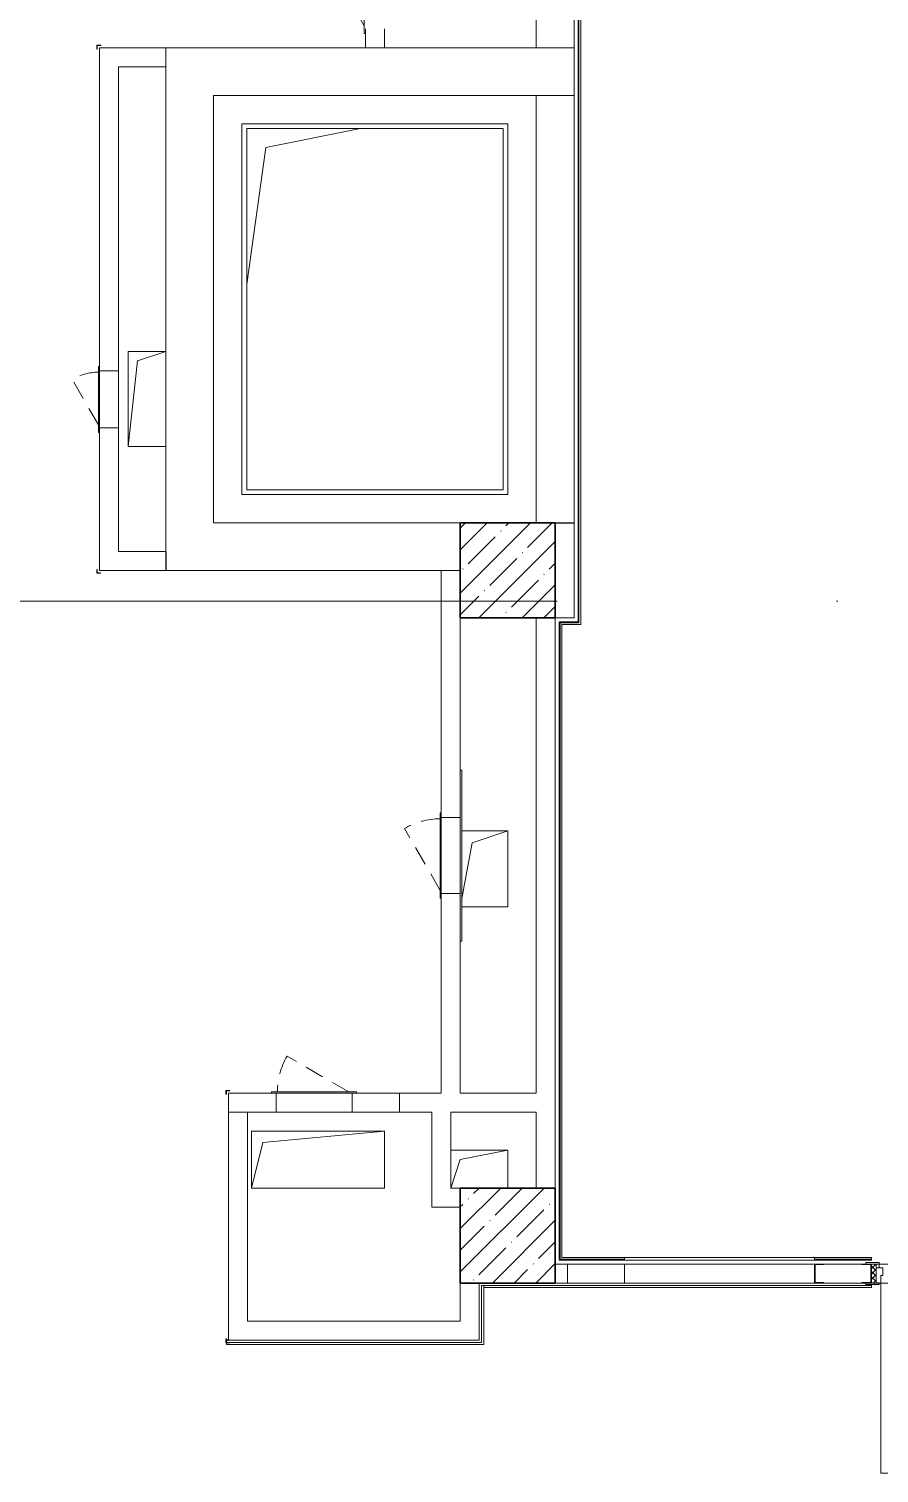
# Model space of a CAD drawing. Header units: millimetres. Extents: x 5993 to 95364, y 94667 to 143522.
# Drawn here: x 48387 to 48751, y 118224 to 118842 of the extents above; entities that cross this region are included whole.
import ezdxf

# ---------------------------------------------------------------- set-up
doc = ezdxf.new("R2010")
doc.units = ezdxf.units.MM
for name, pattern in [('200_ШТРИХ_ш1п0_6_', [160, 100, -60]), ('50_200_ШТРИХ_1Т_ш5_п1_п1_', [1400, 1000, -200, 0, -200]), ('Штрих короткий', [300, 150, -150])]:
    doc.linetypes.add(name, pattern=pattern)
for name, color, linetype, lineweight in [('0-2', 7, 'Continuous', 9), ('S-GRID-____-OTLN-1', 7, '50_200_ШТРИХ_1Т_ш5_п1_п1_', 9), ('Двери', 7, 'Continuous', 9), ('Каркас несущий', 7, 'Continuous', 9), ('Каркас_Импост', 7, 'Continuous', 13), ('Каркас_Импост-1', 7, 'Continuous', 9), ('Несущие колонны', 7, 'Continuous', 9), ('Несущие колонны-1', 7, 'Continuous', 35), ('Обобщенные модели', 7, 'Continuous', 9), ('Общие ребра', 7, 'Continuous', 9), ('Окна', 7, 'Continuous', 9), ('Открывание в плане-2', 7, '200_ШТРИХ_ш1п0_6_', 9), ('Открывание-1', 7, 'Continuous', 9), ('Панель', 7, 'Continuous', 13), ('Перекрытия', 7, 'Continuous', 9), ('Перемычка-1', 7, 'Штрих короткий', 9), ('Перемычка_Пунктирные линии-1', 7, '200_ШТРИХ_ш1п0_6_', 9), ('Стены', 7, 'Continuous', 9), ('Стены-1', 7, 'Continuous', 13)]:
    doc.layers.add(name, color=color, linetype=linetype, lineweight=lineweight)
doc.layers.add('_Разделитель помещений_', color=7, linetype='200_ШТРИХ_ш1п0_6_', lineweight=35, true_color=0x0000a0)

# ---------------------------------------------------------------- blocks, each defined once
blk = doc.blocks.new('BSC_Колонна _Прямоугольная - 500х500-V29-АИ2_01_План напольных покрытий и плинтусов 1го этажа _Часть 1_')
at = {"layer": 'Несущие колонны'}
h = blk.add_hatch(dxfattribs=at)
h.set_pattern_fill('FP_41', color=256, style=0, pattern_type=2)
h.set_pattern_definition([(45, (-85500, -53750), (-114.04925, 114.04925), []), (45, (-85385.95, -53750), (-114.04925, 114.04925), [201.613, -40.323, 3.353, -36.97])])
h.paths.add_polyline_path([(-250, -250), (250, -250), (250, 250), (-250, 250)], flags=0)
at = {"layer": 'Несущие колонны-1'}
for p, q in [((250, 250), (-250, 250)), ((-250, 250), (-250, -250)), ((250, -250), (250, 250)), ((-250, -250), (250, -250))]:
    blk.add_line(p, q, dxfattribs=at)
blk = doc.blocks.new('BSC_Колонна _Прямоугольная - 500х500-V30-АИ2_01_План напольных покрытий и плинтусов 1го этажа _Часть 1_')
at = {"layer": 'Несущие колонны'}
h = blk.add_hatch(dxfattribs=at)
h.set_pattern_fill('FP_42', color=256, style=0, pattern_type=2)
h.set_pattern_definition([(45, (-85500, -57250), (-114.04925, 114.04925), []), (45, (-85385.95, -57250), (-114.04925, 114.04925), [201.613, -40.323, 3.353, -36.97])])
h.paths.add_polyline_path([(-250, -250), (250, -250), (250, 250), (-250, 250)], flags=0)
at = {"layer": 'Несущие колонны-1'}
for p, q in [((250, 250), (-250, 250)), ((-250, 250), (-250, -250)), ((250, -250), (250, 250)), ((-250, -250), (250, -250))]:
    blk.add_line(p, q, dxfattribs=at)
blk = doc.blocks.new('Дверь_СКБ_1Ст_Внутренняя_ШЕР - СОШ_Д-9_Дв_1100x2100h_Раздаточная_ моечные_ цеха все кроме горячего_ помещение для временного хранения пищевых отходов-27823706-АИ2_01_План напольных покрытий и плинтусов 1го этажа _Часть 1_')
at = {"layer": 'Двери'}
h = blk.add_hatch(dxfattribs=at)
h.set_pattern_fill('FP_76', color=256, style=0, pattern_type=2)
h.set_pattern_definition([(135, (1751.41, 114.685), (-14.14214, -14.14214), []), (225, (1751.41, 114.685), (14.14214, -14.14214), [])])
h.paths.add_polyline_path([(562.5, 50), (537.5, 50), (537.5, -50), (562.5, -50), (562.5, 47)], flags=0)
at = {"layer": 'Каркас_Импост-1'}
h = blk.add_hatch(dxfattribs=at)
h.set_pattern_fill('FP_77', color=256, style=0, pattern_type=2)
h.set_pattern_definition([(45, (-371.384, 114.685), (-14.1421, 14.1421), []), (135, (-371.384, 114.685), (-14.1421, -14.1421), [])])
h.paths.add_polyline_path([(-512.5, -50), (-512.5, 50), (-537.5, 50), (-537.5, -50)], flags=0)
at = {"layer": 'Каркас_Импост'}
for p, q in [((-497.5, 58), (-567.5, 58)), ((-567.5, 58), (-567.5, 50)), ((-512.5, 50), (-537.5, 50)), ((-537.5, 50), (-497.5, 50)), ((-487.5, 50), (-512.5, 50)), ((-512.5, 50), (-512.5, -30)), ((-512.5, -50), (-512.5, 50)), ((-497.5, 50), (-512.5, 50)), ((-512.5, 50), (-512.5, 49)), ((-512.5, 49), (-497.5, 49)), ((-497.5, 50), (-497.5, 58)), ((-497.5, 49), (-497.5, 50)), ((-487.5, 10), (-487.5, 50)), ((-477.5, 10), (-487.5, 10)), ((-477.5, -30), (-477.5, 10)), ((512.5, 10), (502.5, 10)), ((502.5, 10), (502.5, -30)), ((512.5, 50), (512.5, 10)), ((537.5, 50), (512.5, 50)), ((592.5, 58), (522.5, 58)), ((522.5, 58), (522.5, 50)), ((537.5, 50), (522.5, 50)), ((522.5, 50), (522.5, 49)), ((522.5, 50), (562.5, 50)), ((522.5, 49), (537.5, 49)), ((537.5, -30), (537.5, 50)), ((562.5, 50), (537.5, 50)), ((537.5, 50), (537.5, -50)), ((537.5, 49), (537.5, 50)), ((592.5, 50), (592.5, 58)), ((-567.5, -50), (-567.5, -58)), ((-567.5, -58), (-497.5, -58)), ((-537.5, -50), (-512.5, -50)), ((-497.5, -50), (-537.5, -50)), ((-512.5, -30), (-477.5, -30)), ((-497.5, -30), (-512.5, -30)), ((-512.5, -30), (-512.5, -50)), ((-512.5, -50), (-497.5, -50)), ((-497.5, -50), (-497.5, -30)), ((-497.5, -58), (-497.5, -50)), ((502.5, -30), (537.5, -30)), ((537.5, -30), (522.5, -30)), ((522.5, -30), (522.5, -50)), ((522.5, -50), (537.5, -50)), ((562.5, -50), (522.5, -50)), ((522.5, -50), (522.5, -58)), ((522.5, -58), (592.5, -58)), ((537.5, -50), (537.5, -30)), ((537.5, -50), (562.5, -50)), ((592.5, -58), (592.5, -50))]:
    blk.add_line(p, q, dxfattribs=at)
at = {"layer": 'Открывание-1'}
blk.add_arc((512.5, 50), 1000, 90, 180, dxfattribs=at)
at = {"layer": 'Панель'}
for p, q in [((512.5, 1050), (472.5, 1050)), ((472.5, 1050), (472.5, 50)), ((512.5, 50), (512.5, 1050)), ((472.5, 50), (512.5, 50))]:
    blk.add_line(p, q, dxfattribs=at)
blk = doc.blocks.new('Проем_Дверь_Прямоугольный - 1000х1500h_проемы без заполнения-27824359-АИ2_01_План напольных покрытий и плинтусов 1го этажа _Часть 1_')
at = {"layer": 'Перемычка-1'}
for p, q in [((500, 50), (-500, 50)), ((500, -50), (-500, -50))]:
    blk.add_line(p, q, dxfattribs=at)
blk = doc.blocks.new('154_Фахверк_СКБ_Швеллер - Тип_100_3600-27825154-АИ2_01_План напольных покрытий и плинтусов 1го этажа _Часть 1_')
at = {"layer": 'Обобщенные модели'}
for p, q in [((175, 50), (125, 50)), ((125, 50), (125, -50)), ((128, 47), (175, 47)), ((128, -47), (128, 47)), ((175, 47), (175, 50)), ((125, -50), (175, -50)), ((175, -47), (128, -47)), ((175, -50), (175, -47))]:
    blk.add_line(p, q, dxfattribs=at)
blk = doc.blocks.new('154_Фахверк_СКБ_Швеллер - Тип_100_3600_1-27826044-АИ2_01_План напольных покрытий и плинтусов 1го этажа _Часть 1_')
at = {"layer": 'Обобщенные модели'}
for p, q in [((175, 50), (125, 50)), ((125, 50), (125, -50)), ((128, 47), (175, 47)), ((128, -47), (128, 47)), ((175, 47), (175, 50)), ((125, -50), (175, -50)), ((175, -47), (128, -47)), ((175, -50), (175, -47))]:
    blk.add_line(p, q, dxfattribs=at)
blk = doc.blocks.new('АР_Перемычка - АР_Перемычка-27822017-АИ2_01_План напольных покрытий и плинтусов 1го этажа _Часть 1_')
at = {"layer": 'Перемычка_Пунктирные линии-1'}
for p, q in [((0, 50), (1100, 50)), ((0, -50), (1100, -50))]:
    blk.add_line(p, q, dxfattribs=at)
blk = doc.blocks.new('АР_Перемычка - АР_Перемычка-27824391-АИ2_01_План напольных покрытий и плинтусов 1го этажа _Часть 1_')
at = {"layer": 'Перемычка_Пунктирные линии-1'}
for p, q in [((-300, 50), (1000, 50)), ((-300, -50), (-300, 50)), ((-300, -50), (1000, -50))]:
    blk.add_line(p, q, dxfattribs=at)
blk = doc.blocks.new('AR_Отверстие Ниша - Лючок-32403755-АИ2_01_План напольных покрытий и плинтусов 1го этажа _Часть 1_')
at = {"layer": 'Окна'}
for p, q in [((150, 50), (-150, 50)), ((-150, 50), (-150, -50)), ((150, -50), (150, 50)), ((-150, -50), (150, -50))]:
    blk.add_line(p, q, dxfattribs=at)
blk = doc.blocks.new('Л_Общий_Лючок - Лючок-29683822-АИ2_01_План напольных покрытий и плинтусов 1го этажа _Часть 1_')
at = {"layer": 'Окна'}
for p, q in [((324, 6), (-24, 6)), ((-24, 6), (-24, 0)), ((-24, 0), (0, 0)), ((300, 0), (324, 0)), ((324, 6), (324, 0))]:
    blk.add_line(p, q, dxfattribs=at)
at = {"layer": 'Открывание в плане-2'}
blk.add_line((16.4, 6), (255.4, 144), dxfattribs=at)
blk.add_arc((6, 0), 288, 1.19974, 30, dxfattribs=at)
blk = doc.blocks.new('Л_Общий_Лючок - Лючок-V211-АИ2_01_План напольных покрытий и плинтусов 1го этажа _Часть 1_')
at = {"layer": 'Окна'}
for p, q in [((-24, 0), (-24, -6)), ((224, 0), (224, -6)), ((-24, -6), (224, -6))]:
    blk.add_line(p, q, dxfattribs=at)
at = {"layer": 'Открывание в плане-2'}
blk.add_line((183.6, -6), (31.2, -94), dxfattribs=at)
blk.add_arc((194, 0), 188, 181.84965, 210, dxfattribs=at)
blk = doc.blocks.new('AR_Отверстие Ниша - Лючок-32403806-АИ2_01_План напольных покрытий и плинтусов 1го этажа _Часть 1_')
at = {"layer": 'Окна'}
for p, q in [((200, 50), (-200, 50)), ((-200, 50), (-200, -50)), ((200, -50), (200, 50)), ((-200, -50), (200, -50))]:
    blk.add_line(p, q, dxfattribs=at)
blk = doc.blocks.new('Л_Общий_Лючок - Лючок-V201-АИ2_01_План напольных покрытий и плинтусов 1го этажа _Часть 1_')
at = {"layer": 'Окна'}
for p, q in [((424, 6), (-24, 6)), ((-24, 6), (-24, 0)), ((424, 6), (424, 0))]:
    blk.add_line(p, q, dxfattribs=at)
at = {"layer": 'Открывание в плане-2'}
blk.add_line((16.4, 6), (342, 194), dxfattribs=at)
blk.add_arc((6, 0), 388, 0.89053, 30, dxfattribs=at)
blk = doc.blocks.new('AR_Отверстие Ниша - Лючок-32403836-АИ2_01_План напольных покрытий и плинтусов 1го этажа _Часть 1_')
at = {"layer": 'Окна'}
for p, q in [((-200, 50), (200, 50)), ((-200, -50), (-200, 50)), ((200, 50), (200, -50)), ((200, -50), (-200, -50))]:
    blk.add_line(p, q, dxfattribs=at)
blk = doc.blocks.new('Л_Общий_Лючок - Лючок-29684007-АИ2_01_План напольных покрытий и плинтусов 1го этажа _Часть 1_')
at = {"layer": 'Окна'}
for p, q in [((-24, 0), (-24, -6)), ((0, 0), (-24, 0)), ((424, 0), (400, 0)), ((424, 0), (424, -6)), ((-24, -6), (424, -6))]:
    blk.add_line(p, q, dxfattribs=at)
at = {"layer": 'Открывание в плане-2'}
blk.add_line((16.4, -6), (342, -194), dxfattribs=at)
blk.add_arc((6, 0), 388, 330, 359.10947, dxfattribs=at)
blk = doc.blocks.new('ПР_Уголок1 - ПР_Уголок 2-29722909-АИ2_01_План напольных покрытий и плинтусов 1го этажа _Часть 1_')
at = {"layer": 'Каркас несущий'}
for p, q in [((-250, -8), (-250, 0)), ((650, 0), (-250, 0)), ((650, 0), (650, -8))]:
    blk.add_line(p, q, dxfattribs=at)
blk = doc.blocks.new('АР_Перемычка1 - АР_Перемычка 2-29726355-АИ2_01_План напольных покрытий и плинтусов 1го этажа _Часть 1_')
at = {"layer": 'Перемычка_Пунктирные линии-1'}
for p, q in [((-250, 50), (0, 50)), ((-250, 50), (-250, -50)), ((400, 50), (650, 50)), ((650, -50), (650, 50)), ((-250, -50), (0, -50)), ((400, -50), (650, -50))]:
    blk.add_line(p, q, dxfattribs=at)
blk = doc.blocks.new('AR_Отверстие прямоугольное _в плите_ - AR_Отверстие прямоугольное _в плите_-30459204-АИ2_01_План напольных покрытий и плинтусов 1го этажа _Часть 1_')
at = {"layer": 'Обобщенные модели'}
for p, q in [((125, 200), (-117, 200)), ((-62.5, 137.5), (125, 200)), ((125, -200), (125, 200)), ((-117, -156.8), (-62.5, 137.5)), ((-117, -200), (125, -200))]:
    blk.add_line(p, q, dxfattribs=at)
blk = doc.blocks.new('AR_Отверстие прямоугольное _в плите_ - AR_Отверстие прямоугольное _в плите_-30229458-АИ2_01_План напольных покрытий и плинтусов 1го этажа _Часть 1_')
at = {"layer": 'Обобщенные модели'}
for p, q in [((100, 250), (-100, 250)), ((-100, 250), (-100, -250)), ((-50, 200), (100, 250)), ((-100, -250), (-50, 200)), ((-100, -250), (100, -250))]:
    blk.add_line(p, q, dxfattribs=at)
blk = doc.blocks.new('AR_Отверстие прямоугольное _в плите_ - AR_Отверстие прямоугольное _в плите_-30459430-АИ2_01_План напольных покрытий и плинтусов 1го этажа _Часть 1_')
at = {"layer": 'Обобщенные модели'}
for p, q in [((350, 150), (-350, 150)), ((-350, 150), (-350, -150)), ((-350, -150), (-290, 90)), ((-290, 90), (350, 150)), ((350, -150), (350, 150)), ((-350, -150), (350, -150))]:
    blk.add_line(p, q, dxfattribs=at)
blk = doc.blocks.new('AR_Отверстие прямоугольное _в плите_ - AR_Отверстие прямоугольное _в плите_-30552518-АИ2_01_План напольных покрытий и плинтусов 1го этажа _Часть 1_')
at = {"layer": 'Обобщенные модели'}
for p, q in [((-550, 850), (-50, 950)), ((-650, 131.8), (-550, 850))]:
    blk.add_line(p, q, dxfattribs=at)
blk = doc.blocks.new('AR_Отверстие прямоугольное _в плите_ - AR_Отверстие прямоугольное _в плите_-V287-АИ2_01_План напольных покрытий и плинтусов 1го этажа _Часть 1_')
at = {"layer": 'Обобщенные модели'}
for p, q in [((150, 100), (-150, 100)), ((-100, 50), (150, 100)), ((150, -100), (150, 100)), ((-150, -100), (-100, 50))]:
    blk.add_line(p, q, dxfattribs=at)

msp = doc.modelspace()

# ---------------------------------------------------------------- linework, layer by layer
at = {"layer": '_Разделитель помещений_'}
msp.add_line((48471.36, 118280.61), (48472.33, 118280.61), dxfattribs=at)
at = {"layer": 'S-GRID-____-OTLN-1', "color": 251, "ltscale": 0.6, "true_color": 0x636466}
msp.add_line((50293.31, 118597.07), (41443.97, 118597.07), dxfattribs=at)
at = {"layer": 'Обобщенные модели'}
for p, q in [((48417.48, 118835.24), (48415.85, 118835.24)), ((48415.85, 118835.24), (48415.85, 118833.61)), ((48416.01, 118833.61), (48416.01, 118835.08)), ((48416.01, 118835.08), (48417.48, 118835.08)), ((48417.48, 118835.08), (48417.48, 118835.24)), ((48415.85, 118833.61), (48416.01, 118833.61)), ((48416.01, 118610.75), (48415.85, 118610.75)), ((48415.85, 118610.75), (48415.85, 118609.13)), ((48415.85, 118609.13), (48417.47, 118609.13)), ((48416.01, 118609.29), (48416.01, 118610.75)), ((48417.47, 118609.29), (48416.01, 118609.29)), ((48417.47, 118609.13), (48417.47, 118609.29)), ((48472.82, 118387.57), (48471.19, 118387.57)), ((48471.19, 118387.57), (48471.19, 118385.94)), ((48471.19, 118385.94), (48471.36, 118385.94)), ((48471.36, 118385.94), (48471.36, 118387.4)), ((48471.36, 118387.4), (48472.82, 118387.4)), ((48472.82, 118387.4), (48472.82, 118387.57)), ((48471.36, 118281.1), (48471.19, 118281.1)), ((48471.19, 118281.1), (48471.19, 118279.47)), ((48471.19, 118279.47), (48472.82, 118279.47)), ((48471.36, 118279.64), (48471.36, 118281.1)), ((48472.82, 118279.64), (48471.36, 118279.64)), ((48472.82, 118279.47), (48472.82, 118279.64))]:
    msp.add_line(p, q, dxfattribs=at)
at = {"layer": 'Общие ребра'}
for p, q in [((48622.51, 118588.29), (48622.51, 119247.16)), ((48604.19, 118834.1), (48620.47, 118834.1)), ((48478.03, 118801.54), (48478.03, 118644.86)), ((48478.03, 118801.54), (48480.07, 118801.54)), ((48589.95, 118801.54), (48480.07, 118801.54)), ((48589.95, 118801.54), (48591.99, 118801.54)), ((48591.99, 118642.82), (48591.99, 118801.54)), ((48478.03, 118642.82), (48478.03, 118644.86)), ((48478.03, 118642.82), (48589.95, 118642.82)), ((48591.99, 118642.82), (48589.95, 118642.82)), ((48622.51, 118587.88), (48614.37, 118587.88)), ((48614.37, 118587.07), (48614.37, 118587.88)), ((48614.37, 118316.02), (48614.37, 118587.07)), ((48622.51, 118588.29), (48622.51, 118587.88)), ((48614.37, 118315.21), (48614.37, 118316.02)), ((48614.37, 118315.21), (48642.04, 118315.21)), ((48723.44, 118315.21), (48747.86, 118315.21))]:
    msp.add_line(p, q, dxfattribs=at)
at = {"layer": 'Перекрытия'}
msp.add_line((48472.33, 118280.61), (48471.36, 118280.61), dxfattribs=at)
at = {"layer": 'Стены'}
for p, q in [((48642.04, 118316.02), (48723.44, 118316.02)), ((48723.44, 118314.8), (48642.04, 118314.8)), ((48642.04, 118313.17), (48723.44, 118313.17)), ((48580.75, 118279.64), (48580.75, 118304.06)), ((48580.75, 118304.06), (48747.85, 118304.06)), ((48581.65, 118304.06), (48581.65, 118278.74)), ((48747.85, 118303.16), (48581.65, 118303.16)), ((48723.44, 118305.03), (48642.04, 118305.03)), ((48747.85, 118303.16), (48747.85, 118304.06)), ((48471.36, 118278.74), (48471.36, 118279.47)), ((48581.65, 118278.74), (48471.36, 118278.74)), ((48472.82, 118279.64), (48580.75, 118279.64))]:
    msp.add_line(p, q, dxfattribs=at)
at = {"layer": 'Стены-1'}
for p, q in [((48622.1, 119247.56), (48622.1, 118588.29)), ((48623.32, 118588.29), (48623.32, 119246.34)), ((48604.19, 118931.75), (48604.19, 118834.1)), ((48620.47, 118834.1), (48620.47, 118931.75)), ((48530.94, 118842.24), (48530.94, 118834.1)), ((48539.08, 118834.1), (48539.08, 118842.24)), ((48416.99, 118834.1), (48416.99, 118697.68)), ((48425.12, 118834.1), (48416.99, 118834.1)), ((48445.47, 118834.1), (48425.12, 118834.1)), ((48445.47, 118834.1), (48445.47, 118610.27)), ((48465.82, 118834.1), (48445.47, 118834.1)), ((48445.47, 118825.96), (48445.47, 118834.1)), ((48604.19, 118834.1), (48465.82, 118834.1)), ((48530.94, 118834.1), (48539.08, 118834.1)), ((48620.47, 118813.75), (48620.47, 118834.1)), ((48425.12, 118695.73), (48425.12, 118825.96)), ((48425.12, 118825.96), (48445.47, 118825.96)), ((48465.82, 118630.61), (48465.82, 118813.75)), ((48465.82, 118813.75), (48620.47, 118813.75)), ((48478.03, 118813.75), (48465.82, 118813.75)), ((48465.82, 118813.75), (48465.82, 118644.86)), ((48480.07, 118813.75), (48478.03, 118813.75)), ((48589.95, 118813.75), (48480.07, 118813.75)), ((48591.99, 118813.75), (48589.95, 118813.75)), ((48604.19, 118813.75), (48591.99, 118813.75)), ((48604.19, 118630.61), (48604.19, 118813.75)), ((48604.19, 118813.75), (48604.19, 118630.61)), ((48620.47, 118813.75), (48604.19, 118813.75)), ((48620.47, 118630.59), (48620.47, 118813.75)), ((48480.07, 118644.86), (48480.07, 118799.51)), ((48480.07, 118799.51), (48589.95, 118799.51)), ((48589.95, 118799.51), (48589.95, 118644.86)), ((48416.99, 118669.36), (48416.99, 118618.4)), ((48425.12, 118618.4), (48425.12, 118671.31)), ((48465.82, 118644.86), (48465.82, 118642.82)), ((48465.82, 118642.82), (48465.82, 118630.61)), ((48589.95, 118644.86), (48480.07, 118644.86)), ((48571.64, 118630.61), (48465.82, 118630.61)), ((48465.82, 118630.61), (48571.64, 118630.61)), ((48620.47, 118630.61), (48612.33, 118630.61)), ((48612.33, 118630.59), (48620.47, 118630.59)), ((48620.47, 118589.92), (48620.47, 118630.61)), ((48416.99, 118618.4), (48416.99, 118610.27)), ((48445.48, 118618.4), (48425.12, 118618.4)), ((48445.48, 118610.27), (48445.48, 118618.4)), ((48416.99, 118610.27), (48445.48, 118610.27)), ((48445.47, 118610.27), (48465.82, 118610.27)), ((48465.82, 118610.27), (48571.64, 118610.27)), ((48563.5, 118610.27), (48563.5, 118504.45)), ((48571.64, 118610.27), (48563.5, 118610.27)), ((48571.64, 118504.45), (48571.64, 118589.92)), ((48604.19, 118589.92), (48604.19, 118386.43)), ((48612.33, 118345.73), (48612.33, 118589.92)), ((48612.33, 118589.92), (48620.47, 118589.92)), ((48622.1, 118588.29), (48613.96, 118588.29)), ((48613.96, 118588.29), (48613.96, 118587.88)), ((48613.96, 118587.88), (48613.96, 118587.07)), ((48613.96, 118587.07), (48613.96, 118316.02)), ((48615.18, 118587.07), (48623.32, 118587.07)), ((48615.18, 118316.02), (48615.18, 118587.07)), ((48623.32, 118587.88), (48623.32, 118588.29)), ((48623.32, 118587.07), (48623.32, 118587.88)), ((48563.5, 118471.89), (48563.5, 118386.43)), ((48571.64, 118386.43), (48571.64, 118471.89)), ((48480.47, 118386.43), (48472.33, 118386.43)), ((48472.33, 118386.43), (48472.33, 118288.75)), ((48490.73, 118386.43), (48480.47, 118386.43)), ((48563.5, 118386.43), (48527.19, 118386.43)), ((48604.19, 118386.43), (48571.64, 118386.43)), ((48480.47, 118288.75), (48480.47, 118378.29)), ((48480.47, 118378.29), (48492.68, 118378.29)), ((48525.24, 118378.29), (48559.43, 118378.29)), ((48559.43, 118378.29), (48559.43, 118345.73)), ((48567.57, 118378.29), (48604.19, 118378.29)), ((48567.57, 118345.73), (48567.57, 118378.29)), ((48604.19, 118378.29), (48604.19, 118345.73)), ((48559.43, 118345.73), (48559.43, 118337.59)), ((48571.64, 118345.73), (48567.57, 118345.73)), ((48559.43, 118337.59), (48571.64, 118337.59)), ((48613.96, 118316.02), (48613.96, 118315.21)), ((48613.96, 118315.21), (48613.96, 118314.8)), ((48613.96, 118314.8), (48642.04, 118314.8)), ((48642.04, 118316.02), (48615.18, 118316.02)), ((48642.04, 118314.8), (48642.04, 118316.02)), ((48747.86, 118316.02), (48723.44, 118316.02)), ((48723.44, 118316.02), (48723.44, 118314.8)), ((48723.44, 118314.8), (48747.86, 118314.8)), ((48747.86, 118314.8), (48747.86, 118316.02)), ((48642.04, 118313.17), (48612.33, 118313.17)), ((48642.04, 118305.03), (48642.04, 118313.17)), ((48743.79, 118313.17), (48727.51, 118313.17)), ((48571.64, 118305.03), (48571.64, 118288.75)), ((48579.78, 118280.61), (48579.78, 118305.03)), ((48612.33, 118305.03), (48642.04, 118305.03)), ((48727.51, 118305.03), (48743.79, 118305.03)), ((48472.33, 118288.75), (48472.33, 118280.61)), ((48571.64, 118288.75), (48480.47, 118288.75)), ((48472.33, 118280.61), (48571.64, 118280.61)), ((48571.64, 118280.61), (48579.78, 118280.61))]:
    msp.add_line(p, q, dxfattribs=at)

# ---------------------------------------------------------------- block references
at = {"layer": '0-2', "xscale": 0.08139549610658335, "yscale": 0.08139549610658335, "zscale": 0.08139549610658335}
for name, p, rotation in [('Л_Общий_Лючок - Лючок-V211-АИ2_01_План напольных покрытий и плинтусов 1го этажа _Часть 1_', (48530.94, 118858.52), 270), ('Л_Общий_Лючок - Лючок-29683822-АИ2_01_План напольных покрытий и плинтусов 1го этажа _Часть 1_', (48416.99, 118671.31), 90), ('AR_Отверстие Ниша - Лючок-32403755-АИ2_01_План напольных покрытий и плинтусов 1го этажа _Часть 1_', (48421.05, 118683.52), 270), ('ПР_Уголок1 - ПР_Уголок 2-29722909-АИ2_01_План напольных покрытий и плинтусов 1го этажа _Часть 1_', (48572.29, 118504.45), 270), ('Л_Общий_Лючок - Лючок-V201-АИ2_01_План напольных покрытий и плинтусов 1го этажа _Часть 1_', (48563.5, 118471.89), 90), ('AR_Отверстие Ниша - Лючок-32403806-АИ2_01_План напольных покрытий и плинтусов 1го этажа _Часть 1_', (48567.57, 118488.17), 270), ('Л_Общий_Лючок - Лючок-29684007-АИ2_01_План напольных покрытий и плинтусов 1го этажа _Часть 1_', (48525.24, 118386.43), 180), ('154_Фахверк_СКБ_Швеллер - Тип_100_3600-27825154-АИ2_01_План напольных покрытий и плинтусов 1го этажа _Часть 1_', (48758.03, 118309.1), 180), ('Дверь_СКБ_1Ст_Внутренняя_ШЕР - СОШ_Д-9_Дв_1100x2100h_Раздаточная_ моечные_ цеха все кроме горячего_ помещение для временного хранения пищевых отходов-27823706-АИ2_01_План напольных покрытий и плинтусов 1го этажа _Часть 1_', (48793.64, 118309.1), 180), ('АР_Перемычка - АР_Перемычка-27822017-АИ2_01_План напольных покрытий и плинтусов 1го этажа _Часть 1_', (48837.39, 118309.1), 180)]:
    msp.add_blockref(name, p, dxfattribs=dict(at, rotation=rotation))
for name, p in [('AR_Отверстие прямоугольное _в плите_ - AR_Отверстие прямоугольное _в плите_-30552518-АИ2_01_План напольных покрытий и плинтусов 1го этажа _Часть 1_', (48532.97, 118722.18)), ('AR_Отверстие прямоугольное _в плите_ - AR_Отверстие прямоугольное _в плите_-30229458-АИ2_01_План напольных покрытий и плинтусов 1го этажа _Часть 1_', (48437.33, 118683.76)), ('BSC_Колонна _Прямоугольная - 500х500-V30-АИ2_01_План напольных покрытий и плинтусов 1го этажа _Часть 1_', (48591.99, 118610.27)), ('AR_Отверстие прямоугольное _в плите_ - AR_Отверстие прямоугольное _в плите_-30459204-АИ2_01_План напольных покрытий и плинтусов 1го этажа _Часть 1_', (48581.81, 118482.46)), ('АР_Перемычка1 - АР_Перемычка 2-29726355-АИ2_01_План напольных покрытий и плинтусов 1го этажа _Часть 1_', (48492.68, 118382.36)), ('AR_Отверстие Ниша - Лючок-32403836-АИ2_01_План напольных покрытий и плинтусов 1го этажа _Часть 1_', (48508.96, 118382.36)), ('AR_Отверстие прямоугольное _в плите_ - AR_Отверстие прямоугольное _в плите_-30459430-АИ2_01_План напольных покрытий и плинтусов 1го этажа _Часть 1_', (48510.59, 118357.94)), ('AR_Отверстие прямоугольное _в плите_ - AR_Отверстие прямоугольное _в плите_-V287-АИ2_01_План напольных покрытий и плинтусов 1го этажа _Часть 1_', (48579.78, 118353.87)), ('BSC_Колонна _Прямоугольная - 500х500-V29-АИ2_01_План напольных покрытий и плинтусов 1го этажа _Часть 1_', (48591.99, 118325.38)), ('АР_Перемычка - АР_Перемычка-27824391-АИ2_01_План напольных покрытий и плинтусов 1го этажа _Часть 1_', (48642.04, 118309.1)), ('Проем_Дверь_Прямоугольный - 1000х1500h_проемы без заполнения-27824359-АИ2_01_План напольных покрытий и плинтусов 1го этажа _Часть 1_', (48682.74, 118309.1)), ('154_Фахверк_СКБ_Швеллер - Тип_100_3600_1-27826044-АИ2_01_План напольных покрытий и плинтусов 1го этажа _Часть 1_', (48713.26, 118309.1))]:
    msp.add_blockref(name, p, dxfattribs=at)

doc.saveas('drawing.dxf')
